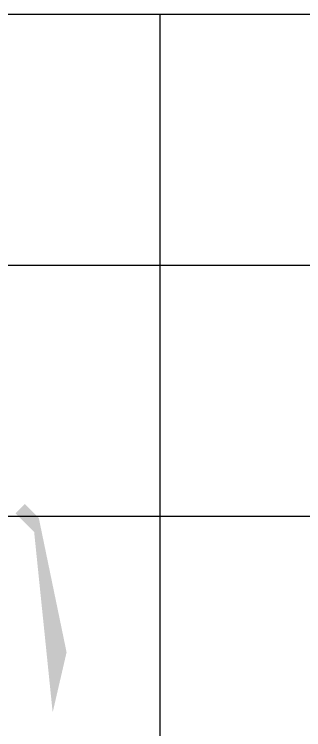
# Model space of a CAD drawing. Extents: x 4579863 to 4663963, y -547270 to -273670.
# Drawn here: x 4648085 to 4648834, y -412970 to -411117 of the extents above; entities that cross this region are included whole.
import ezdxf

# ---------------------------------------------------------------- set-up
doc = ezdxf.new("R2010")
doc.units = 0
doc.header["$LTSCALE"] = 1000
doc.header["$MEASUREMENT"] = 0
doc.layers.get('0').update_dxf_attribs({"linetype": 'CONTINUOUS'})

msp = doc.modelspace()

# ---------------------------------------------------------------- hatches: boundary and pattern name
h = msp.add_hatch(color=0)
h.dxf.hatch_style = 1
h.paths.add_polyline_path([(4647944.6, -412409.8), (4647932.6, -412397.8), (4647836.6, -412409.8), (4647944.6, -412433.8), (4647956.6, -412457.8), (4647932.6, -412469.8), (4647968.6, -412481.8), (4647992.6, -412445.8)])
h.paths.add_polyline_path([(4648124.6, -412397.8), (4648112.6, -412385.8), (4648088.6, -412409.8), (4648136.6, -412457.8), (4648184.6, -412925.8), (4648220.6, -412769.8), (4648148.6, -412421.8)])

# ---------------------------------------------------------------- linework, layer by layer
for p, q in [((4644962.8, -411117.5), (4662962.8, -411117.5)), ((4648462.8, -414367.5), (4648462.8, -411117.5)), ((4644962.8, -411767.5), (4650462.8, -411767.5)), ((4644962.8, -412417.5), (4650462.8, -412417.5))]:
    msp.add_line(p, q)

doc.saveas('drawing.dxf')
